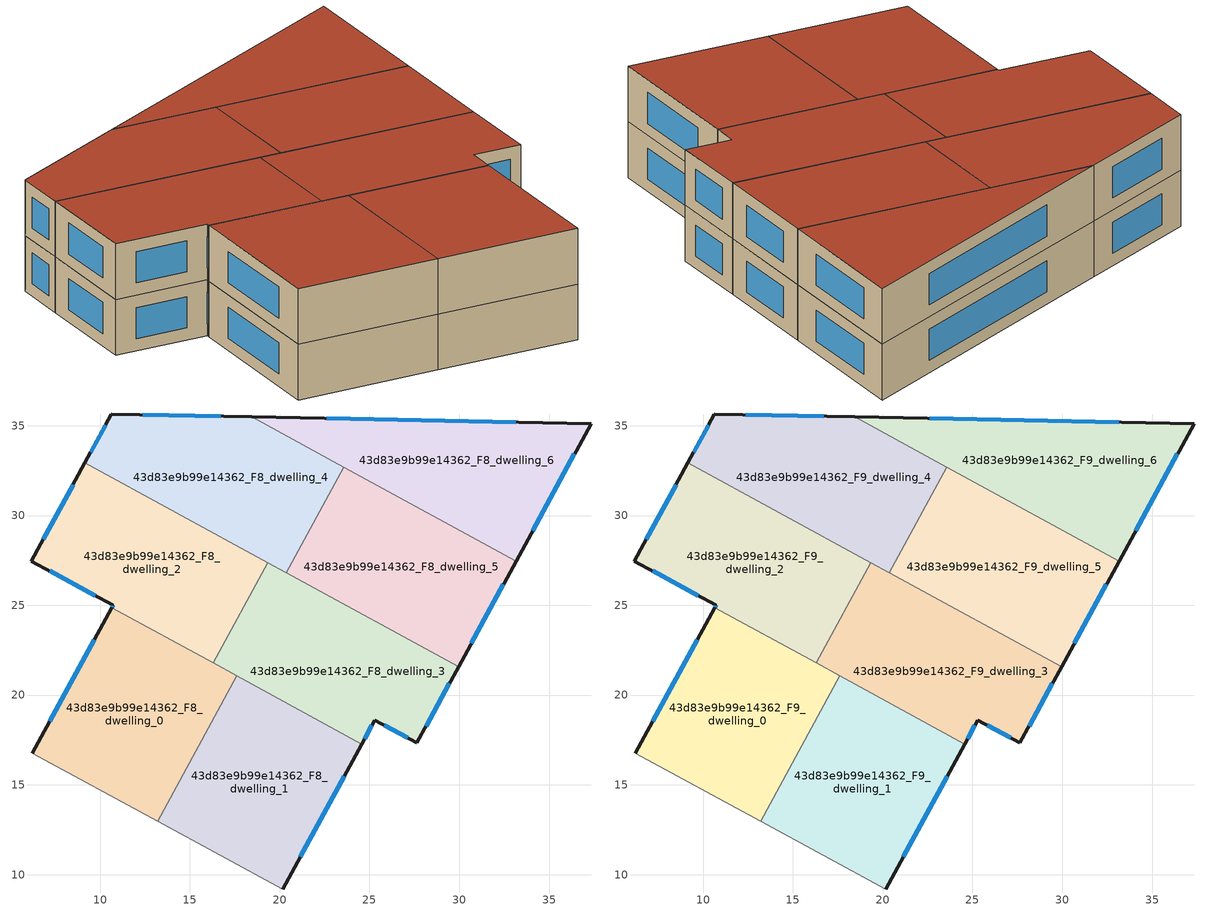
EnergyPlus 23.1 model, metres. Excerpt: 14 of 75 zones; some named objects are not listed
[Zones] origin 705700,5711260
43d83e9b99e14362_F8_dwelling_0
 floor to 43d83e9b99e14362_F7_dwelling_0 (EU_floor_Construction): 17.6,21.07 13.2,12.98 6.23,16.75 10.65,24.86 z24
 wall outside (EU_wall_Construction): 10.65,24.86 6.23,16.75 z24:27
 wall to 43d83e9b99e14362_F8_dwelling_1 (EU_wall_Construction): 13.2,12.98 17.6,21.07 z24:27
 wall adiabatic (EU_wall_Construction): 6.23,16.75 13.2,12.98 z24:27
 wall to 43d83e9b99e14362_F8_dwelling_2 (EU_wall_Construction): 16.29,21.79 10.65,24.86 z24:27
 wall to 43d83e9b99e14362_F8_dwelling_3 (EU_wall_Construction): 17.6,21.07 16.29,21.79 z24:27
 window (EU_Window_Construction): 9.68,23.07 7.21,18.55 z24.66:26.34
43d83e9b99e14362_F8_dwelling_1
 floor to 43d83e9b99e14362_F7_dwelling_1 (EU_floor_Construction): 24.57,17.27 20.18,9.2 13.2,12.98 17.6,21.07 z24
 wall outside (EU_wall_Construction): 20.18,9.2 24.57,17.27 z24:27
 wall adiabatic (EU_wall_Construction): 13.2,12.98 20.18,9.2 z24:27
 wall to 43d83e9b99e14362_F8_dwelling_3 (EU_wall_Construction): 24.57,17.27 17.6,21.07 z24:27
 window (EU_Window_Construction): 21.15,10.99 23.6,15.49 z24.66:26.34
43d83e9b99e14362_F8_dwelling_2
 floor to 43d83e9b99e14362_F7_dwelling_2 (EU_floor_Construction): 19.34,27.38 16.29,21.79 10.65,24.86 10.73,25 6.18,27.46 9.16,32.93 z24
 wall outside (EU_wall_Construction): 9.16,32.93 6.18,27.46 10.73,25 10.65,24.86 z24:27
 wall to 43d83e9b99e14362_F8_dwelling_3 (EU_wall_Construction): 16.29,21.79 19.34,27.38 z24:27
 wall to 43d83e9b99e14362_F8_dwelling_4 (EU_wall_Construction): 19.34,27.38 9.16,32.93 z24:27
 window (EU_Window_Construction): 7.18,26.92 9.72,25.54 / 8.5,31.72 6.84,28.67 / 10.71,24.97 10.67,24.89 z24.66:26.34
43d83e9b99e14362_F8_dwelling_3
 floor to 43d83e9b99e14362_F7_dwelling_3 (EU_floor_Construction): 29.96,21.59 27.64,17.33 25.3,18.61 24.57,17.27 16.29,21.79 19.34,27.38 z24
 wall outside (EU_wall_Construction): 24.57,17.27 25.3,18.61 27.64,17.33 29.96,21.59 z24:27
 wall to 43d83e9b99e14362_F8_dwelling_5 (EU_wall_Construction): 29.96,21.59 20.38,26.82 z24:27
 wall to 43d83e9b99e14362_F8_dwelling_4 (EU_wall_Construction): 20.38,26.82 19.34,27.38 z24:27
 window (EU_Window_Construction): 25.82,18.33 27.13,17.61 / 24.73,17.57 25.14,18.31 / 28.16,18.27 29.45,20.65 z24.66:26.34
43d83e9b99e14362_F8_dwelling_4
 floor to 43d83e9b99e14362_F7_dwelling_4 (EU_floor_Construction): 23.58,32.69 20.38,26.82 9.16,32.93 10.63,35.64 10.64,35.65 18.44,35.49 z24
 wall outside (EU_wall_Construction): 18.44,35.49 10.64,35.65 10.63,35.64 9.16,32.93 z24:27
 wall to 43d83e9b99e14362_F8_dwelling_5 (EU_wall_Construction): 20.38,26.82 23.58,32.69 z24:27
 wall to 43d83e9b99e14362_F8_dwelling_6 (EU_wall_Construction): 23.58,32.69 18.44,35.49 z24:27
 window (EU_Window_Construction): 10.31,35.04 9.48,33.53 / 16.72,35.53 12.36,35.62 z24.66:26.34
43d83e9b99e14362_F8_dwelling_5
 floor to 43d83e9b99e14362_F7_dwelling_5 (EU_floor_Construction): 33.17,27.46 29.96,21.59 20.38,26.82 23.58,32.69 z24
 wall outside (EU_wall_Construction): 29.96,21.59 33.17,27.46 z24:27
 wall to 43d83e9b99e14362_F8_dwelling_6 (EU_wall_Construction): 33.17,27.46 23.58,32.69 z24:27
 window (EU_Window_Construction): 30.67,22.89 32.46,26.17 z24.66:26.34
43d83e9b99e14362_F8_dwelling_6
 floor to 43d83e9b99e14362_F7_dwelling_6 (EU_floor_Construction): 37.34,35.12 33.17,27.46 18.44,35.49 z24
 wall outside (EU_wall_Construction): 33.17,27.46 37.34,35.12 18.44,35.49 z24:27
 window (EU_Window_Construction): 33.16,35.2 22.61,35.41 / 34.09,29.16 36.42,33.43 z24.66:26.34
43d83e9b99e14362_F9_dwelling_0
 floor to 43d83e9b99e14362_F8_dwelling_0 (EU_floor_Construction): 17.6,21.07 13.2,12.98 6.23,16.75 10.65,24.86 z27
 wall outside (EU_wall_Construction): 10.65,24.86 6.23,16.75 z27:30
 wall to 43d83e9b99e14362_F9_dwelling_1 (EU_wall_Construction): 13.2,12.98 17.6,21.07 z27:30
 wall adiabatic (EU_wall_Construction): 6.23,16.75 13.2,12.98 z27:30
 wall to 43d83e9b99e14362_F9_dwelling_2 (EU_wall_Construction): 16.29,21.79 10.65,24.86 z27:30
 wall to 43d83e9b99e14362_F9_dwelling_3 (EU_wall_Construction): 17.6,21.07 16.29,21.79 z27:30
 window (EU_Window_Construction): 9.68,23.07 7.21,18.55 z27.66:29.34
 roof outside (EU_roof_Construction): 13.2,12.98 17.6,21.07 10.65,24.86 6.23,16.75 z30
43d83e9b99e14362_F9_dwelling_1
 floor to 43d83e9b99e14362_F8_dwelling_1 (EU_floor_Construction): 24.57,17.27 20.18,9.2 13.2,12.98 17.6,21.07 z27
 wall outside (EU_wall_Construction): 20.18,9.2 24.57,17.27 z27:30
 wall adiabatic (EU_wall_Construction): 13.2,12.98 20.18,9.2 z27:30
 wall to 43d83e9b99e14362_F9_dwelling_3 (EU_wall_Construction): 24.57,17.27 17.6,21.07 z27:30
 window (EU_Window_Construction): 21.15,10.99 23.6,15.49 z27.66:29.34
 roof outside (EU_roof_Construction): 20.18,9.2 24.57,17.27 17.6,21.07 13.2,12.98 z30
43d83e9b99e14362_F9_dwelling_2
 floor to 43d83e9b99e14362_F8_dwelling_2 (EU_floor_Construction): 19.34,27.38 16.29,21.79 10.65,24.86 10.73,25 6.18,27.46 9.16,32.93 z27
 wall outside (EU_wall_Construction): 9.16,32.93 6.18,27.46 10.73,25 10.65,24.86 z27:30
 wall to 43d83e9b99e14362_F9_dwelling_3 (EU_wall_Construction): 16.29,21.79 19.34,27.38 z27:30
 wall to 43d83e9b99e14362_F9_dwelling_4 (EU_wall_Construction): 19.34,27.38 9.16,32.93 z27:30
 window (EU_Window_Construction): 7.18,26.92 9.72,25.54 / 8.5,31.72 6.84,28.67 / 10.71,24.97 10.67,24.89 z27.66:29.34
 roof outside (EU_roof_Construction): 16.29,21.79 19.34,27.38 9.16,32.93 6.18,27.46 10.73,25 10.65,24.86 z30
43d83e9b99e14362_F9_dwelling_3
 floor to 43d83e9b99e14362_F8_dwelling_3 (EU_floor_Construction): 29.96,21.59 27.64,17.33 25.3,18.61 24.57,17.27 16.29,21.79 19.34,27.38 z27
 wall outside (EU_wall_Construction): 24.57,17.27 25.3,18.61 27.64,17.33 29.96,21.59 z27:30
 wall to 43d83e9b99e14362_F9_dwelling_5 (EU_wall_Construction): 29.96,21.59 20.38,26.82 z27:30
 wall to 43d83e9b99e14362_F9_dwelling_4 (EU_wall_Construction): 20.38,26.82 19.34,27.38 z27:30
 window (EU_Window_Construction): 25.82,18.33 27.13,17.61 / 24.73,17.57 25.14,18.31 / 28.16,18.27 29.45,20.65 z27.66:29.34
 roof outside (EU_roof_Construction): 27.64,17.33 29.96,21.59 19.34,27.38 16.29,21.79 24.57,17.27 25.3,18.61 z30
43d83e9b99e14362_F9_dwelling_4
 floor to 43d83e9b99e14362_F8_dwelling_4 (EU_floor_Construction): 23.58,32.69 20.38,26.82 9.16,32.93 10.63,35.64 10.64,35.65 18.44,35.49 z27
 wall outside (EU_wall_Construction): 18.44,35.49 10.64,35.65 10.63,35.64 9.16,32.93 z27:30
 wall to 43d83e9b99e14362_F9_dwelling_5 (EU_wall_Construction): 20.38,26.82 23.58,32.69 z27:30
 wall to 43d83e9b99e14362_F9_dwelling_6 (EU_wall_Construction): 23.58,32.69 18.44,35.49 z27:30
 window (EU_Window_Construction): 10.31,35.04 9.48,33.53 / 16.72,35.53 12.36,35.62 z27.66:29.34
 roof outside (EU_roof_Construction): 20.38,26.82 23.58,32.69 18.44,35.49 10.64,35.65 10.63,35.64 9.16,32.93 z30
43d83e9b99e14362_F9_dwelling_5
 floor to 43d83e9b99e14362_F8_dwelling_5 (EU_floor_Construction): 33.17,27.46 29.96,21.59 20.38,26.82 23.58,32.69 z27
 wall outside (EU_wall_Construction): 29.96,21.59 33.17,27.46 z27:30
 wall to 43d83e9b99e14362_F9_dwelling_6 (EU_wall_Construction): 33.17,27.46 23.58,32.69 z27:30
 window (EU_Window_Construction): 30.67,22.89 32.46,26.17 z27.66:29.34
 roof outside (EU_roof_Construction): 29.96,21.59 33.17,27.46 23.58,32.69 20.38,26.82 z30
43d83e9b99e14362_F9_dwelling_6
 floor to 43d83e9b99e14362_F8_dwelling_6 (EU_floor_Construction): 37.34,35.12 33.17,27.46 18.44,35.49 z27
 wall outside (EU_wall_Construction): 33.17,27.46 37.34,35.12 18.44,35.49 z27:30
 window (EU_Window_Construction): 33.16,35.2 22.61,35.41 / 34.09,29.16 36.42,33.43 z27.66:29.34
 roof outside (EU_roof_Construction): 33.17,27.46 37.34,35.12 18.44,35.49 z30
[Building]
EU S2 Campaign: North Axis=0; Terrain=City; Solar Distribution=FullExterior
[Site:Location]
London: Latitude=51.5; Longitude=-0.5; Time Zone=0; Elevation=25
[SizingPeriod:WeatherFileDays]
AnnualSizingPeriod: Begin Month=1; Begin Day of Month=1; End Month=12; End Day of Month=31; Day of Week for Start Day=Monday; Use Weather File Daylight Saving Period=No; Use Weather File Rain and Snow Indicators=No
[MATERIAL]
EU_InternalMass_Material: Roughness=MediumRough; Thickness=0.1; Conductivity=1; Density=1800; Specific Heat=900; Thermal Absorptance=0.9; Solar Absorptance=0.7; Visible Absorptance=0.7
[MATERIAL:NOMASS] Roughness=MediumRough; Thermal Absorptance=0.9; Solar Absorptance=0.7; Visible Absorptance=0.7
Name | Thermal Resistance
EU_wall_NoMass | 3.05077
EU_roof_NoMass; EU_floor_NoMass | 3.35585
[WINDOWMATERIAL:SIMPLEGLAZINGSYSTEM]
EU_Window_SimpleGlazing: UFactor=1.88725; Solar Heat Gain Coefficient=0.72; Visible Transmittance=0.72
[CONSTRUCTION]
EU_wall_Construction: EU_wall_NoMass
EU_roof_Construction: EU_roof_NoMass
EU_floor_Construction: EU_floor_NoMass
EU_Window_Construction: EU_Window_SimpleGlazing
EU_InternalMass_Construction: EU_InternalMass_Material
[ZONE] Type=1; Multiplier=1; Ceiling Height=autocalculate; Floor Area=autocalculate; Part of Total Floor Area=Yes
Name | Volume
43d83e9b99e14362_F8_dwelling_0; 43d83e9b99e14362_F9_dwelling_0; 43d83e9b99e14362_F8_dwelling_1; 43d83e9b99e14362_F9_dwelling_1 | 219.133
43d83e9b99e14362_F8_dwelling_2; 43d83e9b99e14362_F9_dwelling_2 | 219.168
43d83e9b99e14362_F8_dwelling_3; 43d83e9b99e14362_F9_dwelling_3 | 219.177
43d83e9b99e14362_F8_dwelling_4; 43d83e9b99e14362_F9_dwelling_4 | 219.113
43d83e9b99e14362_F8_dwelling_5; 43d83e9b99e14362_F9_dwelling_5 | 219.126
43d83e9b99e14362_F8_dwelling_6; 43d83e9b99e14362_F9_dwelling_6 | 219.364
[INTERNALMASS] Construction=EU_InternalMass_Construction
Name | Zone or ZoneList | Surface Area
43d83e9b99e14362_F8_dwelling_0_EU_InternalMass | 43d83e9b99e14362_F8_dwelling_0 | 73.0431
43d83e9b99e14362_F8_dwelling_1_EU_InternalMass | 43d83e9b99e14362_F8_dwelling_1 | 73.0466
43d83e9b99e14362_F8_dwelling_2_EU_InternalMass | 43d83e9b99e14362_F8_dwelling_2 | 73.0543
43d83e9b99e14362_F8_dwelling_3_EU_InternalMass | 43d83e9b99e14362_F8_dwelling_3 | 73.059
43d83e9b99e14362_F8_dwelling_4_EU_InternalMass | 43d83e9b99e14362_F8_dwelling_4 | 73.0374
43d83e9b99e14362_F8_dwelling_5_EU_InternalMass | 43d83e9b99e14362_F8_dwelling_5 | 73.0427
43d83e9b99e14362_F8_dwelling_6_EU_InternalMass | 43d83e9b99e14362_F8_dwelling_6 | 73.061
43d83e9b99e14362_F9_dwelling_0_EU_InternalMass | 43d83e9b99e14362_F9_dwelling_0 | 73.0431
43d83e9b99e14362_F9_dwelling_1_EU_InternalMass | 43d83e9b99e14362_F9_dwelling_1 | 73.0466
43d83e9b99e14362_F9_dwelling_2_EU_InternalMass | 43d83e9b99e14362_F9_dwelling_2 | 73.0543
43d83e9b99e14362_F9_dwelling_3_EU_InternalMass | 43d83e9b99e14362_F9_dwelling_3 | 73.059
43d83e9b99e14362_F9_dwelling_4_EU_InternalMass | 43d83e9b99e14362_F9_dwelling_4 | 73.0374
43d83e9b99e14362_F9_dwelling_5_EU_InternalMass | 43d83e9b99e14362_F9_dwelling_5 | 73.0427
43d83e9b99e14362_F9_dwelling_6_EU_InternalMass | 43d83e9b99e14362_F9_dwelling_6 | 73.061
[OTHEREQUIPMENT] Fuel Type=Electricity; Design Level Calculation Method=Watts/Area; Power per Zone Floor Area=1; Fraction Latent=0; Fraction Radiant=0; Fraction Lost=0; Carbon Dioxide Generation Rate=0; EndUse Subcategory=EU_Step8_InternalGains
Name | Zone or ZoneList or Space or SpaceList | Schedule
EU_Step8_InternalGain_43d83e9b99e14362_F8_dwelling_0_f000 | 43d83e9b99e14362_F8_dwelling_0 | EU_Step8_GainSchedule_43d83e9b99e14362_F8_dwelling_0_f000
EU_Step8_InternalGain_43d83e9b99e14362_F8_dwelling_1_f000 | 43d83e9b99e14362_F8_dwelling_1 | EU_Step8_GainSchedule_43d83e9b99e14362_F8_dwelling_1_f000
EU_Step8_InternalGain_43d83e9b99e14362_F8_dwelling_2_f000 | 43d83e9b99e14362_F8_dwelling_2 | EU_Step8_GainSchedule_43d83e9b99e14362_F8_dwelling_2_f000
EU_Step8_InternalGain_43d83e9b99e14362_F8_dwelling_3_f000 | 43d83e9b99e14362_F8_dwelling_3 | EU_Step8_GainSchedule_43d83e9b99e14362_F8_dwelling_3_f000
EU_Step8_InternalGain_43d83e9b99e14362_F8_dwelling_4_f000 | 43d83e9b99e14362_F8_dwelling_4 | EU_Step8_GainSchedule_43d83e9b99e14362_F8_dwelling_4_f000
EU_Step8_InternalGain_43d83e9b99e14362_F8_dwelling_5_f000 | 43d83e9b99e14362_F8_dwelling_5 | EU_Step8_GainSchedule_43d83e9b99e14362_F8_dwelling_5_f000
EU_Step8_InternalGain_43d83e9b99e14362_F8_dwelling_6_f000 | 43d83e9b99e14362_F8_dwelling_6 | EU_Step8_GainSchedule_43d83e9b99e14362_F8_dwelling_6_f000
EU_Step8_InternalGain_43d83e9b99e14362_F9_dwelling_0_f000 | 43d83e9b99e14362_F9_dwelling_0 | EU_Step8_GainSchedule_43d83e9b99e14362_F9_dwelling_0_f000
EU_Step8_InternalGain_43d83e9b99e14362_F9_dwelling_1_f000 | 43d83e9b99e14362_F9_dwelling_1 | EU_Step8_GainSchedule_43d83e9b99e14362_F9_dwelling_1_f000
EU_Step8_InternalGain_43d83e9b99e14362_F9_dwelling_2_f000 | 43d83e9b99e14362_F9_dwelling_2 | EU_Step8_GainSchedule_43d83e9b99e14362_F9_dwelling_2_f000
EU_Step8_InternalGain_43d83e9b99e14362_F9_dwelling_3_f000 | 43d83e9b99e14362_F9_dwelling_3 | EU_Step8_GainSchedule_43d83e9b99e14362_F9_dwelling_3_f000
EU_Step8_InternalGain_43d83e9b99e14362_F9_dwelling_4_f000 | 43d83e9b99e14362_F9_dwelling_4 | EU_Step8_GainSchedule_43d83e9b99e14362_F9_dwelling_4_f000
EU_Step8_InternalGain_43d83e9b99e14362_F9_dwelling_5_f000 | 43d83e9b99e14362_F9_dwelling_5 | EU_Step8_GainSchedule_43d83e9b99e14362_F9_dwelling_5_f000
EU_Step8_InternalGain_43d83e9b99e14362_F9_dwelling_6_f000 | 43d83e9b99e14362_F9_dwelling_6 | EU_Step8_GainSchedule_43d83e9b99e14362_F9_dwelling_6_f000
[ZONEVENTILATION:DESIGNFLOWRATE] Schedule=EU_AlwaysOn; Design Flow Rate Calculation Method=AirChanges/Hour; Air Changes per Hour=0.496645; Ventilation Type=Natural; Fan Pressure Rise=0; Fan Total Efficiency=1; Constant Term Coefficient=1; Temperature Term Coefficient=0; Velocity Term Coefficient=0; Velocity Squared Term Coefficient=0; Minimum Indoor Temperature=-100; Maximum Indoor Temperature=100; Delta Temperature=-100; Minimum Outdoor Temperature=-100; Maximum Outdoor Temperature=100; Maximum Wind Speed=40
Name | Zone or ZoneList or Space or SpaceList
EU_ConstantAir_43d83e9b99e14362_F8_dwelling_0 | 43d83e9b99e14362_F8_dwelling_0
EU_ConstantAir_43d83e9b99e14362_F8_dwelling_1 | 43d83e9b99e14362_F8_dwelling_1
EU_ConstantAir_43d83e9b99e14362_F8_dwelling_2 | 43d83e9b99e14362_F8_dwelling_2
EU_ConstantAir_43d83e9b99e14362_F8_dwelling_3 | 43d83e9b99e14362_F8_dwelling_3
EU_ConstantAir_43d83e9b99e14362_F8_dwelling_4 | 43d83e9b99e14362_F8_dwelling_4
EU_ConstantAir_43d83e9b99e14362_F8_dwelling_5 | 43d83e9b99e14362_F8_dwelling_5
EU_ConstantAir_43d83e9b99e14362_F8_dwelling_6 | 43d83e9b99e14362_F8_dwelling_6
EU_ConstantAir_43d83e9b99e14362_F9_dwelling_0 | 43d83e9b99e14362_F9_dwelling_0
EU_ConstantAir_43d83e9b99e14362_F9_dwelling_1 | 43d83e9b99e14362_F9_dwelling_1
EU_ConstantAir_43d83e9b99e14362_F9_dwelling_2 | 43d83e9b99e14362_F9_dwelling_2
EU_ConstantAir_43d83e9b99e14362_F9_dwelling_3 | 43d83e9b99e14362_F9_dwelling_3
EU_ConstantAir_43d83e9b99e14362_F9_dwelling_4 | 43d83e9b99e14362_F9_dwelling_4
EU_ConstantAir_43d83e9b99e14362_F9_dwelling_5 | 43d83e9b99e14362_F9_dwelling_5
EU_ConstantAir_43d83e9b99e14362_F9_dwelling_6 | 43d83e9b99e14362_F9_dwelling_6
[HVACTEMPLATE:THERMOSTAT] Constant Heating Setpoint=20; Constant Cooling Setpoint=50
EU_HeatOnly_43d83e9b99e14362_F9_dwelling_2; EU_HeatOnly_43d83e9b99e14362_F9_dwelling_3; EU_HeatOnly_43d83e9b99e14362_F9_dwelling_4; EU_HeatOnly_43d83e9b99e14362_F9_dwelling_5; EU_HeatOnly_43d83e9b99e14362_F9_dwelling_6
[HVACTEMPLATE:ZONE:IDEALLOADSAIRSYSTEM] System Availability Schedule=EU_AlwaysOn; Maximum Heating Supply Air Temperature=50; Minimum Cooling Supply Air Temperature=13; Maximum Heating Supply Air Humidity Ratio=0.0156; Minimum Cooling Supply Air Humidity Ratio=0.0077; Heating Limit=NoLimit; Cooling Limit=NoLimit; Heating Availability Schedule=EU_AlwaysOn; Cooling Availability Schedule=EU_CoolingOff; Dehumidification Control Type=ConstantSensibleHeatRatio; Cooling Sensible Heat Ratio=0.7; Dehumidification Setpoint=60; Humidification Control Type=None; Humidification Setpoint=30; Outdoor Air Method=None; Outdoor Air Flow Rate per Person=0.00944; Outdoor Air Flow Rate per Zone Floor Area=0; Outdoor Air Flow Rate per Zone=0; Demand Controlled Ventilation Type=None; Outdoor Air Economizer Type=NoEconomizer; Heat Recovery Type=None; Sensible Heat Recovery Effectiveness=0.7; Latent Heat Recovery Effectiveness=0.65
Name | Template Thermostat
43d83e9b99e14362_F8_dwelling_0 | EU_HeatOnly_43d83e9b99e14362_F8_dwelling_0
43d83e9b99e14362_F8_dwelling_1 | EU_HeatOnly_43d83e9b99e14362_F8_dwelling_1
43d83e9b99e14362_F8_dwelling_2 | EU_HeatOnly_43d83e9b99e14362_F8_dwelling_2
43d83e9b99e14362_F8_dwelling_3 | EU_HeatOnly_43d83e9b99e14362_F8_dwelling_3
43d83e9b99e14362_F8_dwelling_4 | EU_HeatOnly_43d83e9b99e14362_F8_dwelling_4
43d83e9b99e14362_F8_dwelling_5 | EU_HeatOnly_43d83e9b99e14362_F8_dwelling_5
43d83e9b99e14362_F8_dwelling_6 | EU_HeatOnly_43d83e9b99e14362_F8_dwelling_6
43d83e9b99e14362_F9_dwelling_0 | EU_HeatOnly_43d83e9b99e14362_F9_dwelling_0
43d83e9b99e14362_F9_dwelling_1 | EU_HeatOnly_43d83e9b99e14362_F9_dwelling_1
43d83e9b99e14362_F9_dwelling_2 | EU_HeatOnly_43d83e9b99e14362_F9_dwelling_2
43d83e9b99e14362_F9_dwelling_3 | EU_HeatOnly_43d83e9b99e14362_F9_dwelling_3
43d83e9b99e14362_F9_dwelling_4 | EU_HeatOnly_43d83e9b99e14362_F9_dwelling_4
43d83e9b99e14362_F9_dwelling_5 | EU_HeatOnly_43d83e9b99e14362_F9_dwelling_5
43d83e9b99e14362_F9_dwelling_6 | EU_HeatOnly_43d83e9b99e14362_F9_dwelling_6
[SIZING:ZONE] Zone Cooling Design Supply Air Temperature Input Method=SupplyAirTemperature; Zone Cooling Design Supply Air Temperature=13; Zone Heating Design Supply Air Temperature Input Method=SupplyAirTemperature; Zone Heating Design Supply Air Temperature=50; Zone Cooling Design Supply Air Humidity Ratio=0.008; Zone Heating Design Supply Air Humidity Ratio=0.008; Cooling Design Air Flow Method=DesignDay; Cooling Design Air Flow Rate=0; Cooling Minimum Air Flow per Zone Floor Area=0.000762; Cooling Minimum Air Flow=0; Cooling Minimum Air Flow Fraction=0.2; Heating Design Air Flow Method=DesignDay; Heating Design Air Flow Rate=0; Heating Maximum Air Flow per Zone Floor Area=0.002032; Heating Maximum Air Flow=0.141576; Heating Maximum Air Flow Fraction=0.3; Account for Dedicated Outdoor Air System=No; Dedicated Outdoor Air System Control Strategy=NeutralSupplyAir; Dedicated Outdoor Air Low Setpoint Temperature for Design=autosize; Dedicated Outdoor Air High Setpoint Temperature for Design=autosize; Zone Load Sizing Method=Sensible Load Only No Latent Load; Zone Latent Cooling Design Supply Air Humidity Ratio Input Method=HumidityRatioDifference; Zone Cooling Design Supply Air Humidity Ratio Difference=0.005; Zone Latent Heating Design Supply Air Humidity Ratio Input Method=HumidityRatioDifference; Zone Humidification Design Supply Air Humidity Ratio Difference=0.005
43d83e9b99e14362_F8_dwelling_0; 43d83e9b99e14362_F8_dwelling_1; 43d83e9b99e14362_F8_dwelling_2; 43d83e9b99e14362_F8_dwelling_3; 43d83e9b99e14362_F8_dwelling_4; 43d83e9b99e14362_F8_dwelling_5; 43d83e9b99e14362_F8_dwelling_6; 43d83e9b99e14362_F9_dwelling_0; 43d83e9b99e14362_F9_dwelling_1; 43d83e9b99e14362_F9_dwelling_2; 43d83e9b99e14362_F9_dwelling_3; 43d83e9b99e14362_F9_dwelling_4; 43d83e9b99e14362_F9_dwelling_5; 43d83e9b99e14362_F9_dwelling_6
[SCHEDULE:CONSTANT]
Name | Hourly Value
EU_AlwaysOn | 1
EU_CoolingOff | 0
[SCHEDULE:FILE] Column Number=1; Rows to Skip at Top=0; Number of Hours of Data=8760; Column Separator=Comma; Interpolate to Timestep=No; Minutes per Item=60; Adjust Schedule for Daylight Savings=Yes
Name | File
EU_Step8_GainSchedule_43d83e9b99e14362_F8_dwelling_0_f000 | ../../schedules/43d83e9b99e14362/43d83e9b99e14362_F8_dwelling_0_f000_gain.csv
EU_Step8_GainSchedule_43d83e9b99e14362_F8_dwelling_1_f000 | ../../schedules/43d83e9b99e14362/43d83e9b99e14362_F8_dwelling_1_f000_gain.csv
EU_Step8_GainSchedule_43d83e9b99e14362_F8_dwelling_2_f000 | ../../schedules/43d83e9b99e14362/43d83e9b99e14362_F8_dwelling_2_f000_gain.csv
EU_Step8_GainSchedule_43d83e9b99e14362_F8_dwelling_3_f000 | ../../schedules/43d83e9b99e14362/43d83e9b99e14362_F8_dwelling_3_f000_gain.csv
EU_Step8_GainSchedule_43d83e9b99e14362_F8_dwelling_4_f000 | ../../schedules/43d83e9b99e14362/43d83e9b99e14362_F8_dwelling_4_f000_gain.csv
EU_Step8_GainSchedule_43d83e9b99e14362_F8_dwelling_5_f000 | ../../schedules/43d83e9b99e14362/43d83e9b99e14362_F8_dwelling_5_f000_gain.csv
EU_Step8_GainSchedule_43d83e9b99e14362_F8_dwelling_6_f000 | ../../schedules/43d83e9b99e14362/43d83e9b99e14362_F8_dwelling_6_f000_gain.csv
EU_Step8_GainSchedule_43d83e9b99e14362_F9_dwelling_0_f000 | ../../schedules/43d83e9b99e14362/43d83e9b99e14362_F9_dwelling_0_f000_gain.csv
EU_Step8_GainSchedule_43d83e9b99e14362_F9_dwelling_1_f000 | ../../schedules/43d83e9b99e14362/43d83e9b99e14362_F9_dwelling_1_f000_gain.csv
EU_Step8_GainSchedule_43d83e9b99e14362_F9_dwelling_2_f000 | ../../schedules/43d83e9b99e14362/43d83e9b99e14362_F9_dwelling_2_f000_gain.csv
EU_Step8_GainSchedule_43d83e9b99e14362_F9_dwelling_3_f000 | ../../schedules/43d83e9b99e14362/43d83e9b99e14362_F9_dwelling_3_f000_gain.csv
EU_Step8_GainSchedule_43d83e9b99e14362_F9_dwelling_4_f000 | ../../schedules/43d83e9b99e14362/43d83e9b99e14362_F9_dwelling_4_f000_gain.csv
EU_Step8_GainSchedule_43d83e9b99e14362_F9_dwelling_5_f000 | ../../schedules/43d83e9b99e14362/43d83e9b99e14362_F9_dwelling_5_f000_gain.csv
EU_Step8_GainSchedule_43d83e9b99e14362_F9_dwelling_6_f000 | ../../schedules/43d83e9b99e14362/43d83e9b99e14362_F9_dwelling_6_f000_gain.csv
